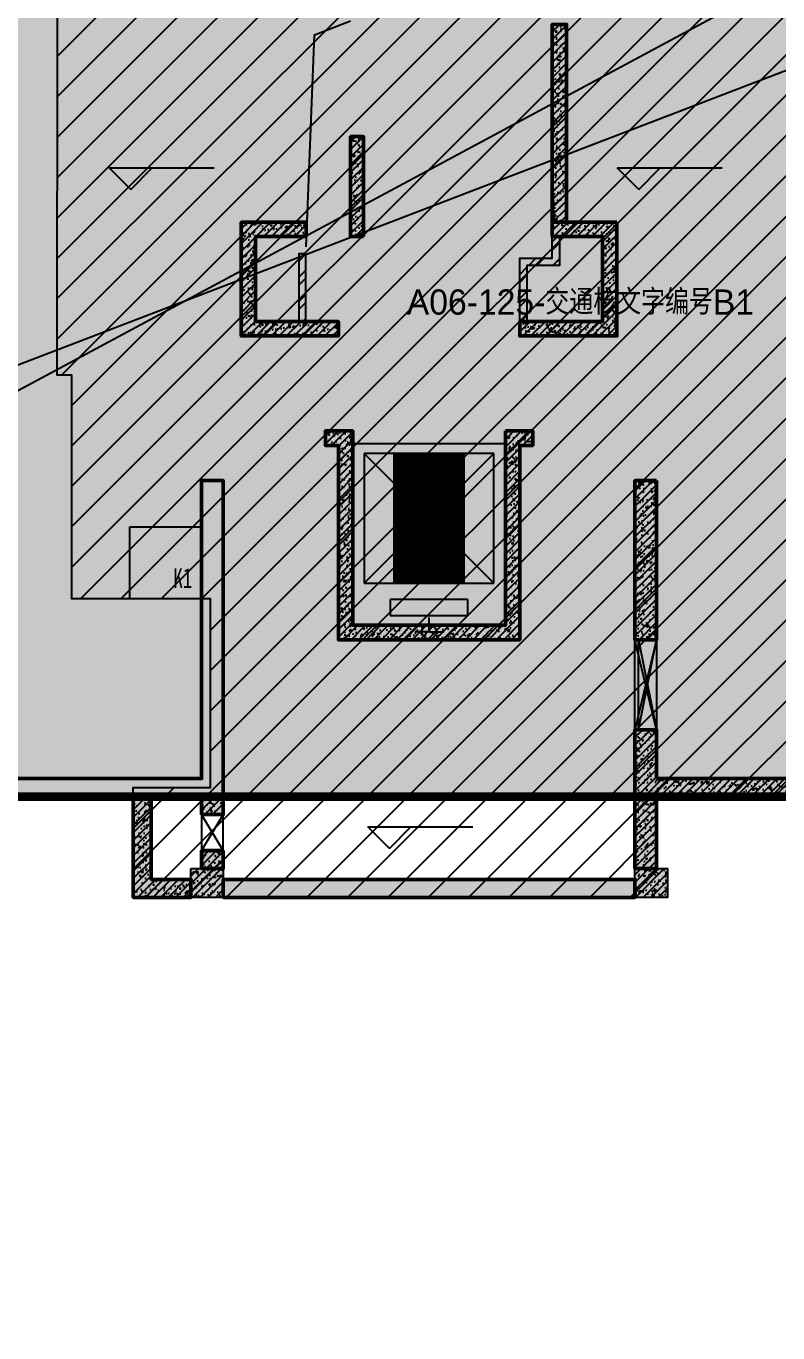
# Model space of a CAD drawing. Extents: x -1338203 to 1886333, y -530034 to 1031844.
# Drawn here: x 752328 to 762772, y 172998 to 191154 of the extents above; entities that cross this region are included whole.
import ezdxf

# ---------------------------------------------------------------- set-up
doc = ezdxf.new("R2010")
doc.units = 0
doc.header["$LTSCALE"] = 1000
doc.header["$MEASUREMENT"] = 0
for name, color, linetype in [('0A-P-PKNG-LINE', 9, 'Continuous'), ('A-06-平面B1$0$0A-A-SYMB-ELEV', 150, 'Continuous'), ('A-06-平面B1$0$0A-O-HOLE', 52, 'Continuous'), ('A-06-平面B1$0$0A-S-WALL', 255, 'Continuous'), ('A-125-交通核B1(5#6#)$0$0A-E-EVTR', 2, 'Continuous'), ('A-125-交通核B1(5#6#)$0$0A-O-HOLE', 52, 'Continuous'), ('p-a-core', 1, 'Continuous'), ('S-06-墙柱B1_1$0$0S-CC-LINE', 52, 'Continuous'), ('S-06-墙柱B1_1$0$0S-CW-HATCH', 251, 'Continuous'), ('S-06-墙柱B1_1$0$0S-CW-HATCH-UP', 251, 'Continuous'), ('S-06-墙柱B1_1$0$0S-S-HOLE', 55, 'Continuous'), ('可见线', 7, 'Continuous')]:
    doc.layers.add(name, color=color, linetype=linetype)
for name, color, linetype, plot in [('A-001-主楼相对位置参照$0$AAD-A-MARK', 6, 'Continuous', False), ('A-06-平面B1$0$AAD-A-MARK', 6, 'Continuous', False), ('A-125-交通核B1(5#6#)$0$AAD-A-MARK', 6, 'Continuous', False), ('A06-125-交通核文字编号B1$0$AAD-A-MARK', 6, 'Continuous', False), ('A06-125-交通核文字编号B1$0$AAD-A-XM', 6, 'Continuous', False), ('AAD-A-PROOF', 30, 'Continuous', False), ('S-06-墙柱B1_1$0$AAD-A-MARK', 6, 'Continuous', False), ('负一层消火栓$0$AAD-A-MODIFY_20230609', 201, 'Continuous', False)]:
    doc.layers.add(name, color=color, linetype=linetype, plot=plot)
doc.layers.add('p-a-wall', color=7, linetype='Continuous', lineweight=50)
doc.layers.add('p-h-walkable', color=7, linetype='Continuous', lineweight=70, true_color=0xf0f0f0)
doc.styles.add('A06-125-交通核文字编号B1$0$AAD-TXT', font='aad-txt.shx', dxfattribs={"width": 0.7, "bigfont": 'aad-hztxt.shx'})
doc.styles.add('仿宋_GB2312', font='simfang.ttf', dxfattribs={"width": 0.7, "height": 4})
pattern_1 = [(45, (0, 0), (-168.3798022700466, 168.3798022700466), []), (45, (112.25325, 0), (-168.3798022700466, 168.3798022700466), [])]
pattern_2 = [(45, (-164697.5623321705, 574717.217626176), (-53.03300858899106, 53.03300858899107), []), (49.99999999999999, (-164697.5623321705, 574717.217626176), (215.178054780226, -18.82564049477853), [22.5, -247.5]), (355, (-164697.5623321705, 574717.217626176), (-41.6254000839, 225.6576401100035), [18, -198]), (100.4514, (-164679.6308281706, 574715.6488241759), (173.5528145142065, 206.8318626182861), [19.122057, -210.3426336]), (46.18420000000002, (-164697.5623321705, 574777.217626176), (320.1723145876933, -49.65570429870542), [33.74999999999947, -371.2499999999957]), (96.6356, (-164670.8813086706, 574773.0796340759), (280.398811664611, 292.2353612701325), [28.6830864, -315.5139]), (351.1842, (-164697.5623321705, 574777.217626176), (280.3985835400882, 292.2355802775974), [27, -297]), (21, (-164667.5623321705, 574762.217626176), (179.0721156355385, -120.7856671996016), [22.5, -247.5]), (326.0000000000001, (-164667.5623321705, 574762.217626176), (72.99459957647451, 217.5450135140559), [18, -198]), (71.4514, (-164652.6396622704, 574752.1521443758), (252.066788574447, 96.75914901298572), [19.122057, -210.3426336]), (37.50000000000001, (-164697.5623321705, 574717.217626176), (3.647956595187201, 99.86815614939344), [0, -195.6, 0, -201, 0, -198.75]), (7.499999999999999, (-164697.5623321705, 574717.217626176), (78.92086123264458, 118.3235135647081), [0, -114.6, 0, -191.1, 0, -75.75]), (327.5, (-164764.4623321705, 574717.217626176), (160.1467308517227, -6.766461520313927), [0, -75, 0, -234, 0, -310.5]), (317.5, (-164794.4623321705, 574717.217626176), (174.9558508027159, 30.03149469969532), [0, -97.5, 0, -155.4, 0, -220.5])]
pattern_3 = [(45, (779626.5989360712, 182739.0744382141), (-53.03300858899106, 53.03300858899107), []), (49.99999999999999, (779626.5989360712, 182739.0744382141), (215.178054780226, -18.82564049477853), [22.5, -247.5]), (355, (779626.5989360712, 182739.0744382141), (-41.6254000839, 225.6576401100035), [18, -198]), (100.4514, (779644.5304400711, 182737.5056362141), (173.5528145142065, 206.8318626182861), [19.122057, -210.3426336]), (46.18420000000002, (779626.5989360712, 182799.0744382141), (320.1723145876933, -49.65570429870542), [33.74999999999979, -371.2499999999983]), (96.6356, (779653.2799595711, 182794.9364461142), (280.398811664611, 292.2353612701325), [28.6830864, -315.5139]), (351.1842, (779626.5989360712, 182799.0744382141), (280.3985835400882, 292.2355802775974), [27, -297]), (21, (779656.5989360712, 182784.0744382141), (179.0721156355385, -120.7856671996016), [22.5, -247.5]), (326.0000000000001, (779656.5989360712, 182784.0744382141), (72.99459957647451, 217.5450135140559), [18, -198]), (71.4514, (779671.5216059708, 182774.0089564141), (252.066788574447, 96.75914901298572), [19.122057, -210.3426336]), (37.50000000000001, (779626.5989360712, 182739.0744382141), (3.647956595187201, 99.86815614939344), [0, -195.6, 0, -201, 0, -198.75]), (7.499999999999999, (779626.5989360712, 182739.0744382141), (78.92086123264458, 118.3235135647081), [0, -114.6, 0, -191.1, 0, -75.75]), (327.5, (779559.6989360708, 182739.0744382141), (160.1467308517227, -6.766461520313927), [0, -75, 0, -234, 0, -310.5]), (317.5, (779529.6989360708, 182739.0744382141), (174.9558508027159, 30.03149469969532), [0, -97.5, 0, -155.4, 0, -220.5])]

# ---------------------------------------------------------------- blocks, each defined once
blk = doc.blocks.new('负一层消火栓')
at = {"layer": '负一层消火栓$0$AAD-A-MODIFY_20230609', "color": 4}
blk.add_line((-30596.56330314139, -129632.636384926), (108873.5, -54708.5), dxfattribs=at)
blk = doc.blocks.new('JSK')
at = {"layer": '可见线', "color": 1, "elevation": 700.0000000000291}
blk.add_lwpolyline([(196435.9294931851, -110580.2616781151), (197435.9294931851, -110580.2616781151), (197435.9294931851, -111580.2616781152), (196435.9294931851, -111580.2616781152)], close=True, dxfattribs=at)
at = {"layer": '可见线', "color": 1, "style": '仿宋_GB2312', "width": 0.7}
blk.add_text('K1', height=275.7352941176471, dxfattribs=at).set_placement((197042.8304819558, -111432.1574815136, 700.0000000000291))
blk = doc.blocks.new('A-125-交通核B1(5#6#)')
h = blk.add_hatch()
h.set_pattern_fill('ANSI32', color=256, scale=50)
h.set_pattern_definition(pattern_1)
h.paths.add_polyline_path([(1360, 4310), (1260, 4310), (1260, 5189.999999999886), (1710, 5189.999999999886), (1710, 5489.999999999884), (1810, 5489.999999999883), (1810, 5089.999999999886), (1360, 5089.999999999886)])
h = blk.add_hatch()
h.set_pattern_fill('ANSI32', color=256, scale=50)
h.set_pattern_definition(pattern_1)
h.paths.add_polyline_path([(-1712.500000000002, 5250), (-1810, 5250), (-1810, 4310), (-1712.500000000002, 4310)])
for points in [[(1360, 4310), (1260, 4310), (1260, 5189.999999999886), (1710, 5189.999999999886), (1710, 5489.999999999884), (1810, 5489.999999999883), (1810, 5089.999999999886), (1360, 5089.999999999886)], [(-1712.500000000002, 5250), (-1810, 5250), (-1810, 4310), (-1712.500000000002, 4310)]]:
    blk.add_lwpolyline(points, close=True)
at = {"layer": 'A-125-交通核B1(5#6#)$0$0A-E-EVTR'}
for p, q in [((900, 2475), (-900, 2475)), ((-900, 2475), (-900, 675)), ((900, 675), (-900, 2475)), ((900, 2475), (-900, 675)), ((900, 675), (900, 2475)), ((-900, 675), (900, 675)), ((540, 450), (-540, 450)), ((-540, 450), (-540, 225)), ((540, 225), (540, 450)), ((-540, 225), (540, 225))]:
    blk.add_line(p, q, dxfattribs=at)
at = {"layer": 'A-125-交通核B1(5#6#)$0$0A-O-HOLE', "flags": 128}
blk.add_lwpolyline([(-1710, 5350), (-1593.142190692946, 8294.126962363254), (-1090, 8489.999999949592)], dxfattribs=at)
at = {"layer": 'A-125-交通核B1(5#6#)$0$AAD-A-MARK'}
for q in [(0, 200), (200, 0)]:
    blk.add_line((0, 0), q, dxfattribs=at)
blk.add_circle((0, 0), 100, dxfattribs=at)
blk = doc.blocks.new('A06-125-交通核文字编号B1')
at = {"layer": 'A06-125-交通核文字编号B1$0$AAD-A-MARK'}
for q in [(0, 200), (200, 0)]:
    blk.add_line((0, 0), q, dxfattribs=at)
blk.add_circle((0, 0), 100, dxfattribs=at)
at = {"layer": 'A06-125-交通核文字编号B1$0$AAD-A-XM', "style": 'A06-125-交通核文字编号B1$0$AAD-TXT'}
blk.add_text('A06-125-交通核文字编号B1', height=350, dxfattribs=at).set_placement((-310.2437050155022, 4406.865964978912))
blk = doc.blocks.new('A-06-平面B1')
at = {"layer": 'A-06-平面B1$0$0A-A-SYMB-ELEV'}
for p, q in [((-4145.73582849279, 6144.29085594858), (-4445.73582849279, 6444.29085594858)), ((-4445.73582849279, 6444.29085594858), (-2987.176845993556, 6444.29085594858)), ((-4145.73582849279, 6144.29085594858), (-3845.73582849279, 6444.29085594858)), ((2912.271396631375, 6144.29085594858), (2612.271396631375, 6444.29085594858)), ((2612.271396631375, 6444.29085594858), (4070.83037913061, 6444.29085594858)), ((2912.271396631375, 6144.29085594858), (3212.271396631375, 6444.29085594858)), ((-552.0227904580534, -3011.222728361958), (-852.0227904580534, -2711.222728361958)), ((-852.0227904580534, -2711.222728361958), (606.5361920411815, -2711.222728361958)), ((-552.0227904580534, -3011.222728361958), (-252.0227904580534, -2711.222728361958))]:
    blk.add_line(p, q, dxfattribs=at)
at = {"layer": 'A-06-平面B1$0$0A-O-HOLE', "flags": 128}
blk.add_lwpolyline([(2909.999999995343, -110), (3159.999999995343, -110), (3160, -1360), (2910, -1360)], close=True, dxfattribs=at)
for points in [[(2909.999999995343, -110), (3160, -1360)], [(2910, -1360), (3159.999999995343, -110)]]:
    blk.add_lwpolyline(points, dxfattribs=at)
at = {"layer": 'A-06-平面B1$0$AAD-A-MARK'}
for q in [(0, 200), (0, 200), (0, 200), (0, 200), (200, 0), (200, 0), (200, 0), (200, 0)]:
    blk.add_line((0, 0), q, dxfattribs=at)
blk.add_circle((0, 0), 100, dxfattribs=at)
blk.add_circle((0, 0), 100, dxfattribs=at)
blk.add_circle((0, 0), 100, dxfattribs=at)
blk.add_circle((0, 0), 100, dxfattribs=at)
at = {"layer": 'A-06-平面B1$0$0A-S-WALL'}
for name in ['A-125-交通核B1(5#6#)', 'A06-125-交通核文字编号B1']:
    blk.add_blockref(name, (0, 0), dxfattribs=at)
blk = doc.blocks.new('A-001-主楼相对位置参照')
at = {"layer": 'A-001-主楼相对位置参照$0$AAD-A-MARK', "elevation": 83850}
blk.add_lwpolyline([(-9498.767698645592, -124059.9992265701), (-7378.767698645593, -124059.9992265701), (-7378.767698585988, -121539.9992256165), (-9498.767698585987, -121539.9992256165)], close=True, dxfattribs=at)

msp = doc.modelspace()

# ---------------------------------------------------------------- hatches: boundary and pattern name
at = {"ltscale": 0.002}
h = msp.add_hatch(dxfattribs=at)
h.set_pattern_fill('ANSI31', color=8, scale=250)
h.set_pattern_definition([(45, (321361.527699034, 273455.1983804516), (-280.633003783411, 280.633003783411), [])])
h.paths.add_polyline_path([(753816.5990148315, 180574.3858980671), (754891.5990139463, 180574.3858980671), (754891.5990139467, 183199.2970463433), (752961.6005143651, 183199.2961137057), (752961.6005161072, 186304.2744973061), (752761.5990139388, 186304.2744973061), (752761.8426261891, 191429.2040522308), (756766.5990139388, 191429.2040522308), (756766.5990139388, 193899.2745048433), (759886.5990139388, 193899.2745048433), (759886.5990139388, 191429.2745048431), (774336.5990139388, 191429.2745048431), (774336.5990139388, 191429.2743903021), (778466.5990139388, 191429.2743903021), (778466.3048901476, 193899.2745048436), (781586.3048901476, 193899.2745048436), (781586.5990139388, 191429.2745048433), (798966.5990129386, 191429.2745048433), (798966.5990129386, 193899.2745048436), (802086.5990139388, 193899.2745048436), (802086.5990139388, 192329.2745048431), (806216.6069840922, 192329.2714161369), (806216.6069840922, 191429.2714161369), (808016.5990139388, 191429.2745048433), (808016.5990139388, 189629.2745048431), (810876.5990139388, 189629.2745048431), (810876.5990139388, 186429.2745048433), (811676.5990139388, 186429.2745048433), (811676.5990139388, 183876.0169735331), (812576.5990139388, 183876.0169735331), (812576.5990139388, 180449.2745048305), (804086.5990139388, 180449.2745048433), (804086.599014438, 179449.2745048433), (804236.5990139388, 179449.2745048433), (804236.5990139388, 179049.2745048433), (797616.5990139388, 179049.2745048431), (797616.5990139388, 179449.2745048431), (797766.5990129386, 179449.2745048433), (797766.5990129386, 180449.2745048431), (782786.5990139388, 180449.2745048431), (782786.5990139388, 179449.2745048433), (782936.5990139388, 179449.2745048436), (782936.5990139388, 179049.2745048436), (776316.5990139388, 179049.2745048433), (776316.5990139388, 179449.2745048436), (776466.5990139388, 179449.2745048433), (776466.5990139388, 180449.2745048433), (761086.5990139388, 180449.2745048433), (761086.5990139388, 179449.2745048431), (761236.5990139388, 179449.2745048431), (761236.5990139388, 179049.2745048431), (753816.5990148315, 179049.2745048431)])
at = {"layer": 'p-h-walkable', "ltscale": 0.002}
h = msp.add_hatch(color=256, dxfattribs=at)
h.dxf.hatch_style = 1
h.paths.add_polyline_path([(633826.5908178225, 244460.7376543055), (640276.5932923718, 244575.5873401568), (640576.5540180295, 234544.80947416), (645576.7108126595, 234544.6493361492), (645576.7108126595, 209278.8966956565), (732355.9416751381, 209029.0258948295), (732355.1125633384, 235229.8687088498), (738506.6819223701, 235229.8652034033), (738506.5666062294, 268838.9411503013), (732734.3323062784, 268838.9413720936), (732734.3323062486, 272898.8706458697), (711963.1336645945, 272898.8706457168), (711963.1336645945, 278984.6753079492), (717256.6569795511, 278984.6753079492), (717256.6570522129, 284048.9624172969), (733571.6165347041, 284135.5849949857), (733996.5989285051, 290449.0738081157), (739216.5989285051, 290449.0738081157), (739766.5989285051, 284299.0738081157), (754626.5989285051, 284299.0738081157), (755296.5989285051, 290449.0738081157), (760516.5989285051, 290449.0738081157), (760816.5989285051, 283049.0738081157), (760816.2648906796, 275879.169359134), (775122.5892256289, 275879.1693431339), (776006.5989407334, 274138.9186745681), (776006.5989407337, 259429.0739213719), (778716.5989288683, 259429.063764971), (778716.5989288683, 238849.0738090695), (783416.5989288702, 238849.0738090695), (783416.5989288685, 237229.0738090695), (782066.5989288702, 237229.0738090695), (782066.5989288702, 234429.0738090695), (779546.5989288702, 234429.0738090695), (779546.5989288702, 237129.0738090695), (773916.5989288702, 237129.0738090696), (773916.5989288702, 243229.0738090695), (764306.5990073751, 243225.5731579075), (764306.5990073751, 236639.0738090695), (760766.5989288702, 236639.0738090695), (760766.5989288702, 234429.0738090695), (758246.5989288702, 234429.0738090695), (758246.5989288702, 238649.0738090695), (762116.5989288702, 238649.0738090695), (762116.5989288702, 243225.5731579075), (748656.5990085038, 243225.5731579075), (748756.252588186, 207529.0744366532), (800106.600789729, 207528.9123510796), (800206.657022716, 201639.6838726582), (812908.2102705739, 202239.1146709666), (812576.5990139388, 180449.2745048305), (744205.9643943727, 180449.2745045281), (744205.9643944036, 173439.0125420691), (728556.707058662, 173439.0125420691), (728556.6052254769, 122289.0592672213), (746356.598910977, 122289.0592672508), (750916.598910972, 132325.5512731188), (842896.5996536515, 132325.5512731188), (843211.5996791564, 121345.5514220234), (839116.5997276991, 121345.5514219519), (839116.5997276991, 93449.07398564863), (864906.6052250131, 93449.07398564863), (864906.6052250131, 79693.9898205523), (875856.5989279593, 74929.07380731229), (875856.5989279452, 65749.07351111642), (834560.5608471896, 65749.07351112686), (839142.9262534721, 28436.27334799469), (869465.463924221, 32160.16828607622), (871163.4432802307, 18334.04165173351), (873704.3016265054, 18646.08313179656), (877328.858273854, 5540.165036899096), (761876.2378861913, -8638.510685495741), (761133.1992576577, 2082.295928631405), (764950.8888746436, 5291.511521571066), (763253.0762278957, 19116.28069333517), (799242.6912151261, 23536.14642257866), (793807.5716708864, 65749.0739199153), (750756.5996329631, 65749.07370531552), (751556.5996327433, 81645.58660624229), (636016.5959492928, 81645.58647086663), (636016.5959493337, 96345.59377776302), (629416.6022098563, 96345.59377778141), (629416.6021878656, 118203.1881933381), (622306.6052250131, 118203.1881933381), (622286.6021483443, 139083.1832152603), (644406.6021485114, 137003.1784262935), (644406.6021485114, 129968.1953596361), (656656.6052108863, 129968.1953596361), (656406.6052108444, 138083.1832197783), (712156.6062413811, 138083.1832197783), (711856.6052247859, 184449.0543066736), (581811.5967985517, 184349.0590953057), (581826.6080487785, 197199.0590953059), (585876.5967985517, 197449.0590953057), (585976.596798779, 209279.0492303696), (629226.5879949646, 209578.8807504751), (628926.7679812531, 236145.4266035641), (633826.5908178225, 236145.5890053951)])
at = {"layer": 'S-06-墙柱B1_1$0$0S-CW-HATCH'}
h = msp.add_hatch(color=256, dxfattribs=at)
h.dxf.hatch_style = 1
h.paths.add_polyline_path([(759836.5989360712, 188429.0744382139), (759636.598935843, 188429.0744382139), (759636.598935843, 191179.0744382156), (759836.5989360712, 191179.0744382156)])
h = msp.add_hatch(color=256, dxfattribs=at)
h.dxf.hatch_style = 1
h.paths.add_polyline_path([(757016.5989360712, 188229.0744382137), (756836.5989360712, 188229.0744382137), (756836.5989360712, 189619.0744382134), (757016.5989360712, 189619.0744382134)])
h = msp.add_hatch(color=256, dxfattribs=at)
h.dxf.hatch_style = 1
h.paths.add_polyline_path([(755516.5989360712, 187049.0744382141), (756666.5989360712, 187049.0744382141), (756666.5989360712, 186849.0744382141), (756486.5989360712, 186849.0744382141), (755316.5989360712, 186849.0744382141), (755316.5989360712, 188429.0744382141), (756216.5989360712, 188429.0744382141), (756216.5989360712, 188229.0744382141), (755516.5989360712, 188229.0744382141)])
h = msp.add_hatch(color=256, dxfattribs=at)
h.dxf.hatch_style = 1
h.paths.add_polyline_path([(760536.5989360712, 188429.0744382141), (760536.5989360712, 186849.0744382141), (759366.5989360712, 186849.0744382141), (759186.5989360712, 186849.0744382141), (759186.5989360712, 187049.0744382141), (760336.5989360712, 187049.0744382141), (760336.5989360712, 188229.0744382141), (759636.5989360712, 188229.0744382141), (759636.5989360712, 188429.0744382141)])
h = msp.add_hatch(color=256, dxfattribs=at)
h.dxf.hatch_style = 1
h.paths.add_polyline_path([(758986.5989360712, 185529.0744382141), (759366.5989360712, 185529.0744382141), (759366.5989360712, 185329.0744382141), (759186.5989360712, 185329.0744382141), (759186.5989360712, 182629.0744382141), (756666.5989360712, 182629.0744382141), (756666.5989360712, 185329.0744382141), (756486.5989360712, 185329.0744382141), (756486.5989360712, 185529.0744382141), (756866.5989360712, 185529.0744382141), (756866.5989360712, 182829.0744382141), (758986.5989360712, 182829.0744382141)])
h = msp.add_hatch(color=256, dxfattribs=at)
h.dxf.hatch_style = 1
h.paths.add_polyline_path([(755066.5989360712, 180449.0744382141), (751086.5989360712, 180449.0744382141), (751086.5989360712, 180699.0744382141), (754766.5989360712, 180699.0744382141), (754766.5989360712, 184839.0744382141), (755066.5989360712, 184839.0744382141)])
h = msp.add_hatch(color=256, dxfattribs=at)
h.dxf.hatch_style = 1
h.paths.add_polyline_path([(761086.5989360712, 184839.0744382141), (760786.5989360712, 184839.0744382141), (760786.5989360712, 182629.0744381907), (761086.5989360712, 182629.0744381907)])
h = msp.add_hatch(color=256, dxfattribs=at)
h.dxf.hatch_style = 1
h.paths.add_polyline_path([(761086.5989360712, 180699.0744382141), (764766.5989360712, 180699.0744382141), (764766.5989360712, 180449.0744382141), (760786.5989360712, 180449.0744382141), (760786.5989360712, 181379.074438214), (761086.5989360712, 181379.074438214)])
h = msp.add_hatch(color=256, dxfattribs=at)
h.dxf.hatch_style = 1
h.paths.add_polyline_path([(754066.5989360712, 180449.0744382141), (754066.5989360712, 179299.074438214), (754616.5989360712, 179299.074438214), (754616.5989360712, 179049.074438214), (753816.5989360712, 179049.074438214), (753816.5989360712, 180449.0744382139)])
h = msp.add_hatch(color=256, dxfattribs=at)
h.dxf.hatch_style = 1
h.paths.add_polyline_path([(754766.5989370034, 180199.2453860654), (755066.5989360712, 180199.2453860654), (755066.5989360712, 180449.0744382141), (754766.5989370034, 180449.0744382141)])
h = msp.add_hatch(color=256, dxfattribs=at)
h.dxf.hatch_style = 1
h.paths.add_polyline_path([(761086.5989360712, 179449.0744382141), (760786.5989360712, 179449.0744382141), (760786.5989360712, 180449.0744382141), (761086.5989360712, 180449.0744382141)])
h = msp.add_hatch(color=256, dxfattribs=at)
h.dxf.hatch_style = 1
h.paths.add_polyline_path([(755066.5989360712, 179699.0744381056), (754766.5989360712, 179699.0744381056), (754766.5989360712, 179449.0744382141), (755066.5989360712, 179449.0744382141)])
h = msp.add_hatch(color=256, dxfattribs=at)
h.dxf.hatch_style = 1
h.paths.add_polyline_path([(754616.5989360712, 179449.0744382141), (755066.5989360712, 179449.0744382141), (755066.5989360712, 179049.0744382141), (754616.5989360712, 179049.0744382141)])
h = msp.add_hatch(color=256, dxfattribs=at)
h.dxf.hatch_style = 1
h.paths.add_polyline_path([(760786.5989360712, 179449.0744382141), (761236.5989360712, 179449.0744382141), (761236.5989360712, 179049.0744382141), (760786.5989360712, 179049.0744382141)])
h = msp.add_hatch(color=256, dxfattribs=at)
h.dxf.hatch_style = 1
h.paths.add_polyline_path([(755066.5989360712, 179049.0744382141), (760786.5989360712, 179049.0744382141), (760786.5989360712, 179299.0744382141), (755066.5989360712, 179299.0744382141)])
at = {"layer": 'S-06-墙柱B1_1$0$0S-CW-HATCH-UP'}
h = msp.add_hatch(dxfattribs=at)
h.set_pattern_fill('钢筋混凝土', color=256, scale=30)
h.set_pattern_definition([(45, (-4327060.57359626, 819107.9087881399), (-53.03300858899106, 53.03300858899107), []), (49.99999999999999, (-4327060.57359626, 819107.9087881399), (215.178054780226, -18.82564049477853), [22.5, -247.5]), (355, (-4327060.57359626, 819107.9087881399), (-41.6254000839, 225.6576401100035), [18, -198]), (100.4514, (-4327042.64209226, 819106.3399861399), (173.5528145142065, 206.8318626182861), [19.122057, -210.3426336]), (46.18420000000002, (-4327060.57359626, 819167.9087881399), (320.1723145876933, -49.65570429870542), [33.74999999999972, -371.2499999999978]), (96.6356, (-4327033.892572761, 819163.7707960401), (280.398811664611, 292.2353612701325), [28.6830864, -315.5139]), (351.1842, (-4327060.57359626, 819167.9087881399), (280.3985835400882, 292.2355802775974), [27, -297]), (21, (-4327030.57359626, 819152.9087881399), (179.0721156355385, -120.7856671996016), [22.5, -247.5]), (326.0000000000001, (-4327030.57359626, 819152.9087881399), (72.99459957647451, 217.5450135140559), [18, -198]), (71.4514, (-4327015.650926361, 819142.84330634), (252.066788574447, 96.75914901298572), [19.122057, -210.3426336]), (37.50000000000001, (-4327060.57359626, 819107.9087881399), (3.647956595187201, 99.86815614939344), [0, -195.6, 0, -201, 0, -198.75]), (7.499999999999999, (-4327060.57359626, 819107.9087881399), (78.92086123264458, 118.3235135647081), [0, -114.6, 0, -191.1, 0, -75.75]), (327.5, (-4327127.47359626, 819107.9087881399), (160.1467308517227, -6.766461520313927), [0, -75, 0, -234, 0, -310.5]), (317.5, (-4327157.47359626, 819107.9087881399), (174.9558508027159, 30.03149469969532), [0, -97.5, 0, -155.4, 0, -220.5])])
h.paths.add_polyline_path([(759836.5989360712, 188429.0744382139), (759636.598935843, 188429.0744382139), (759636.598935843, 191179.0744382156), (759836.5989360712, 191179.0744382156)])
h = msp.add_hatch(dxfattribs=at)
h.set_pattern_fill('钢筋混凝土', color=256, scale=30)
h.set_pattern_definition([(45, (-4327060.57359626, 819107.9087881399), (-53.03300858899106, 53.03300858899107), []), (49.99999999999999, (-4327060.57359626, 819107.9087881399), (215.178054780226, -18.82564049477853), [22.5, -247.5]), (355, (-4327060.57359626, 819107.9087881399), (-41.6254000839, 225.6576401100035), [18, -198]), (100.4514, (-4327042.64209226, 819106.3399861399), (173.5528145142065, 206.8318626182861), [19.122057, -210.3426336]), (46.18420000000002, (-4327060.57359626, 819167.9087881399), (320.1723145876933, -49.65570429870542), [33.74999999999971, -371.2499999999977]), (96.6356, (-4327033.892572761, 819163.7707960401), (280.398811664611, 292.2353612701325), [28.6830864, -315.5139]), (351.1842, (-4327060.57359626, 819167.9087881399), (280.3985835400882, 292.2355802775974), [27, -297]), (21, (-4327030.57359626, 819152.9087881399), (179.0721156355385, -120.7856671996016), [22.5, -247.5]), (326.0000000000001, (-4327030.57359626, 819152.9087881399), (72.99459957647451, 217.5450135140559), [18, -198]), (71.4514, (-4327015.650926361, 819142.84330634), (252.066788574447, 96.75914901298572), [19.122057, -210.3426336]), (37.50000000000001, (-4327060.57359626, 819107.9087881399), (3.647956595187201, 99.86815614939344), [0, -195.6, 0, -201, 0, -198.75]), (7.499999999999999, (-4327060.57359626, 819107.9087881399), (78.92086123264458, 118.3235135647081), [0, -114.6, 0, -191.1, 0, -75.75]), (327.5, (-4327127.47359626, 819107.9087881399), (160.1467308517227, -6.766461520313927), [0, -75, 0, -234, 0, -310.5]), (317.5, (-4327157.47359626, 819107.9087881399), (174.9558508027159, 30.03149469969532), [0, -97.5, 0, -155.4, 0, -220.5])])
h.paths.add_polyline_path([(757016.5989360712, 188229.0744382137), (756836.5989360712, 188229.0744382137), (756836.5989360712, 189619.0744382134), (757016.5989360712, 189619.0744382134)])
h = msp.add_hatch(dxfattribs=at)
h.set_pattern_fill('钢筋混凝土', color=256, scale=30)
h.set_pattern_definition(pattern_3)
h.paths.add_polyline_path([(755516.5989360712, 187049.0744382141), (756666.5989360712, 187049.0744382141), (756666.5989360712, 186849.0744382141), (756486.5989360712, 186849.0744382141), (755316.5989360712, 186849.0744382141), (755316.5989360712, 188429.0744382141), (756216.5989360712, 188429.0744382141), (756216.5989360712, 188229.0744382141), (755516.5989360712, 188229.0744382141)])
h = msp.add_hatch(dxfattribs=at)
h.set_pattern_fill('钢筋混凝土', color=256, scale=30)
h.set_pattern_definition(pattern_3)
h.paths.add_polyline_path([(760536.5989360712, 188429.0744382141), (760536.5989360712, 186849.0744382141), (759366.5989360712, 186849.0744382141), (759186.5989360712, 186849.0744382141), (759186.5989360712, 187049.0744382141), (760336.5989360712, 187049.0744382141), (760336.5989360712, 188229.0744382141), (759636.5989360712, 188229.0744382141), (759636.5989360712, 188429.0744382141)])
h = msp.add_hatch(dxfattribs=at)
h.set_pattern_fill('钢筋混凝土', color=256, scale=30)
h.set_pattern_definition(pattern_2)
h.paths.add_polyline_path([(758986.5989360712, 185529.0744382141), (759366.5989360712, 185529.0744382141), (759366.5989360712, 185329.0744382141), (759186.5989360712, 185329.0744382141), (759186.5989360712, 182629.0744382141), (756666.5989360712, 182629.0744382141), (756666.5989360712, 185329.0744382141), (756486.5989360712, 185329.0744382141), (756486.5989360712, 185529.0744382141), (756866.5989360712, 185529.0744382141), (756866.5989360712, 182829.0744382141), (758986.5989360712, 182829.0744382141)])
h = msp.add_hatch(dxfattribs=at)
h.set_pattern_fill('钢筋混凝土', color=256, scale=30)
h.set_pattern_definition(pattern_2)
h.paths.add_polyline_path([(755066.5989360712, 180449.0744382141), (751086.5989360712, 180449.0744382141), (751086.5989360712, 180699.0744382141), (754766.5989360712, 180699.0744382141), (754766.5989360712, 184839.0744382141), (755066.5989360712, 184839.0744382141)])
h = msp.add_hatch(dxfattribs=at)
h.set_pattern_fill('钢筋混凝土', color=256, scale=30)
h.set_pattern_definition([(45, (-4327060.57359626, 819107.9087881399), (-53.03300858899106, 53.03300858899107), []), (49.99999999999999, (-4327060.57359626, 819107.9087881399), (215.178054780226, -18.82564049477853), [22.5, -247.5]), (355, (-4327060.57359626, 819107.9087881399), (-41.6254000839, 225.6576401100035), [18, -198]), (100.4514, (-4327042.64209226, 819106.3399861399), (173.5528145142065, 206.8318626182861), [19.122057, -210.3426336]), (46.18420000000002, (-4327060.57359626, 819167.9087881399), (320.1723145876933, -49.65570429870542), [33.74999999999958, -371.2499999999966]), (96.6356, (-4327033.892572761, 819163.7707960401), (280.398811664611, 292.2353612701325), [28.6830864, -315.5139]), (351.1842, (-4327060.57359626, 819167.9087881399), (280.3985835400882, 292.2355802775974), [27, -297]), (21, (-4327030.57359626, 819152.9087881399), (179.0721156355385, -120.7856671996016), [22.5, -247.5]), (326.0000000000001, (-4327030.57359626, 819152.9087881399), (72.99459957647451, 217.5450135140559), [18, -198]), (71.4514, (-4327015.650926361, 819142.84330634), (252.066788574447, 96.75914901298572), [19.122057, -210.3426336]), (37.50000000000001, (-4327060.57359626, 819107.9087881399), (3.647956595187201, 99.86815614939344), [0, -195.6, 0, -201, 0, -198.75]), (7.499999999999999, (-4327060.57359626, 819107.9087881399), (78.92086123264458, 118.3235135647081), [0, -114.6, 0, -191.1, 0, -75.75]), (327.5, (-4327127.47359626, 819107.9087881399), (160.1467308517227, -6.766461520313927), [0, -75, 0, -234, 0, -310.5]), (317.5, (-4327157.47359626, 819107.9087881399), (174.9558508027159, 30.03149469969532), [0, -97.5, 0, -155.4, 0, -220.5])])
h.paths.add_polyline_path([(761086.5989360712, 184839.0744382141), (760786.5989360712, 184839.0744382141), (760786.5989360712, 182629.0744381907), (761086.5989360712, 182629.0744381907)])
h = msp.add_hatch(dxfattribs=at)
h.set_pattern_fill('钢筋混凝土', color=256, scale=30)
h.set_pattern_definition(pattern_2)
h.paths.add_polyline_path([(761086.5989360712, 180699.0744382141), (764766.5989360712, 180699.0744382141), (764766.5989360712, 180449.0744382141), (760786.5989360712, 180449.0744382141), (760786.5989360712, 181379.074438214), (761086.5989360712, 181379.074438214)])
h = msp.add_hatch(dxfattribs=at)
h.set_pattern_fill('钢筋混凝土', color=256, scale=30)
h.set_pattern_definition([(45, (779626.5989360712, 182739.0744382141), (-53.03300858899106, 53.03300858899107), []), (49.99999999999999, (779626.5989360712, 182739.0744382141), (215.178054780226, -18.82564049477853), [22.5, -247.5]), (355, (779626.5989360712, 182739.0744382141), (-41.6254000839, 225.6576401100035), [18, -198]), (100.4514, (779644.5304400711, 182737.5056362141), (173.5528145142065, 206.8318626182861), [19.122057, -210.3426336]), (46.18420000000002, (779626.5989360712, 182799.0744382141), (320.1723145876933, -49.65570429870542), [33.7499999999999, -371.2499999999992]), (96.6356, (779653.2799595711, 182794.9364461142), (280.398811664611, 292.2353612701325), [28.6830864, -315.5139]), (351.1842, (779626.5989360712, 182799.0744382141), (280.3985835400882, 292.2355802775974), [27, -297]), (21, (779656.5989360712, 182784.0744382141), (179.0721156355385, -120.7856671996016), [22.5, -247.5]), (326.0000000000001, (779656.5989360712, 182784.0744382141), (72.99459957647451, 217.5450135140559), [18, -198]), (71.4514, (779671.5216059708, 182774.0089564141), (252.066788574447, 96.75914901298572), [19.122057, -210.3426336]), (37.50000000000001, (779626.5989360712, 182739.0744382141), (3.647956595187201, 99.86815614939344), [0, -195.6, 0, -201, 0, -198.75]), (7.499999999999999, (779626.5989360712, 182739.0744382141), (78.92086123264458, 118.3235135647081), [0, -114.6, 0, -191.1, 0, -75.75]), (327.5, (779559.6989360708, 182739.0744382141), (160.1467308517227, -6.766461520313927), [0, -75, 0, -234, 0, -310.5]), (317.5, (779529.6989360708, 182739.0744382141), (174.9558508027159, 30.03149469969532), [0, -97.5, 0, -155.4, 0, -220.5])])
h.paths.add_polyline_path([(754066.5989360712, 180449.0744382141), (754066.5989360712, 179299.074438214), (754616.5989360712, 179299.074438214), (754616.5989360712, 179049.074438214), (753816.5989360712, 179049.074438214), (753816.5989360712, 180449.0744382139)])
h = msp.add_hatch(dxfattribs=at)
h.set_pattern_fill('钢筋混凝土', color=256, scale=30)
h.set_pattern_definition([(45, (779626.5989360712, 182739.0744382141), (-53.03300858899106, 53.03300858899107), []), (49.99999999999999, (779626.5989360712, 182739.0744382141), (215.178054780226, -18.82564049477853), [22.5, -247.5]), (355, (779626.5989360712, 182739.0744382141), (-41.6254000839, 225.6576401100035), [18, -198]), (100.4514, (779644.5304400711, 182737.5056362141), (173.5528145142065, 206.8318626182861), [19.122057, -210.3426336]), (46.18420000000002, (779626.5989360712, 182799.0744382141), (320.1723145876933, -49.65570429870542), [33.74999999999982, -371.2499999999985]), (96.6356, (779653.2799595711, 182794.9364461142), (280.398811664611, 292.2353612701325), [28.6830864, -315.5139]), (351.1842, (779626.5989360712, 182799.0744382141), (280.3985835400882, 292.2355802775974), [27, -297]), (21, (779656.5989360712, 182784.0744382141), (179.0721156355385, -120.7856671996016), [22.5, -247.5]), (326.0000000000001, (779656.5989360712, 182784.0744382141), (72.99459957647451, 217.5450135140559), [18, -198]), (71.4514, (779671.5216059717, 182774.0089564141), (252.066788574447, 96.75914901298572), [19.122057, -210.3426336]), (37.50000000000001, (779626.5989360712, 182739.0744382141), (3.647956595187201, 99.86815614939344), [0, -195.6, 0, -201, 0, -198.75]), (7.499999999999999, (779626.5989360712, 182739.0744382141), (78.92086123264458, 118.3235135647081), [0, -114.6, 0, -191.1, 0, -75.75]), (327.5, (779559.6989360708, 182739.0744382141), (160.1467308517227, -6.766461520313927), [0, -75, 0, -234, 0, -310.5]), (317.5, (779529.6989360708, 182739.0744382141), (174.9558508027159, 30.03149469969532), [0, -97.5, 0, -155.4, 0, -220.5])])
h.paths.add_polyline_path([(754766.5989370034, 180199.2453860654), (755066.5989360712, 180199.2453860654), (755066.5989360712, 180449.0744382141), (754766.5989370034, 180449.0744382141)])
h = msp.add_hatch(dxfattribs=at)
h.set_pattern_fill('钢筋混凝土', color=256, scale=30)
h.set_pattern_definition(pattern_2)
h.paths.add_polyline_path([(761086.5989360712, 179449.0744382141), (760786.5989360712, 179449.0744382141), (760786.5989360712, 180449.0744382141), (761086.5989360712, 180449.0744382141)])
h = msp.add_hatch(dxfattribs=at)
h.set_pattern_fill('钢筋混凝土', color=256, scale=30)
h.set_pattern_definition(pattern_2)
h.paths.add_polyline_path([(755066.5989360712, 179699.0744381056), (754766.5989360712, 179699.0744381056), (754766.5989360712, 179449.0744382141), (755066.5989360712, 179449.0744382141)])
h = msp.add_hatch(dxfattribs=at)
h.set_pattern_fill('钢筋混凝土', color=256, scale=30)
h.set_pattern_definition(pattern_2)
h.paths.add_polyline_path([(754616.5989360712, 179449.0744382141), (755066.5989360712, 179449.0744382141), (755066.5989360712, 179049.0744382141), (754616.5989360712, 179049.0744382141)])
h = msp.add_hatch(dxfattribs=at)
h.set_pattern_fill('钢筋混凝土', color=256, scale=30)
h.set_pattern_definition(pattern_2)
h.paths.add_polyline_path([(760786.5989360712, 179449.0744382141), (761236.5989360712, 179449.0744382141), (761236.5989360712, 179049.0744382141), (760786.5989360712, 179049.0744382141)])
h = msp.add_hatch(dxfattribs=at)
h.set_pattern_fill('钢筋混凝土', color=256, scale=30)
h.set_pattern_definition(pattern_2)
h.paths.add_polyline_path([(755066.5989360712, 179049.0744382141), (760786.5989360712, 179049.0744382141), (760786.5989360712, 179299.0744382141), (755066.5989360712, 179299.0744382141)])

# ---------------------------------------------------------------- linework, layer by layer
at = {"color": 3, "elevation": 83850, "flags": 128}
msp.add_lwpolyline([(776466.5990139388, 180449.2745048433), (761086.5990139388, 180449.2745048433), (761086.5990139388, 179449.2745048431), (761236.5990139388, 179449.2745048431), (761236.5990139388, 179049.2745048431), (753816.5990148315, 179049.2745048431), (753816.5990148315, 180574.3858980671), (754891.5990139463, 180574.3858980671), (754891.5990139467, 183199.2970463433), (752961.6005143651, 183199.2961137057), (752961.6005161072, 186304.2744973061), (752761.5990139388, 186304.2744973061), (752761.8426261891, 191429.2040522308), (756766.5990139388, 191429.2040522308), (756766.5990139388, 193899.2745048433), (759886.5990139388, 193899.2745048433), (759886.5990139388, 191429.2745048431), (774336.5990139388, 191429.2745048431)], dxfattribs=at)
at = {"layer": 'AAD-A-PROOF', "color": 241, "ltscale": 0.002}
msp.add_line((733583.1026286051, 179308.2547333982), (916777.6829980771, 249530.2452641639), dxfattribs=at)
at = {"layer": 'p-a-core', "ltscale": 0.002, "const_width": 1000, "elevation": 83850}
msp.add_lwpolyline([(757926.5990139388, 185214.074140552), (757926.5990139388, 183414.074140552)], dxfattribs=at)
at = {"layer": 'p-a-wall', "flags": 128}
for points in [[(759836.5989360712, 188429.0744382139), (759636.598935843, 188429.0744382139), (759636.598935843, 191179.0744382156), (759836.5989360712, 191179.0744382156)], [(757016.5989360712, 188229.0744382137), (756836.5989360712, 188229.0744382137), (756836.5989360712, 189619.0744382134), (757016.5989360712, 189619.0744382134)], [(755516.5989360712, 187049.0744382141), (756666.5989360712, 187049.0744382141), (756666.5989360712, 186849.0744382141), (756486.5989360712, 186849.0744382141), (756486.5989360712, 186849.0744382141), (755316.5989360712, 186849.0744382141), (755316.5989360712, 188429.0744382141), (756216.5989360712, 188429.0744382141), (756216.5989360712, 188229.0744382141), (755516.5989360712, 188229.0744382141)], [(760536.5989360712, 188429.0744382141), (760536.5989360712, 186849.0744382141), (759366.5989360712, 186849.0744382141), (759366.5989360712, 186849.0744382141), (759186.5989360712, 186849.0744382141), (759186.5989360712, 187049.0744382141), (760336.5989360712, 187049.0744382141), (760336.5989360712, 188229.0744382141), (759636.5989360712, 188229.0744382141), (759636.5989360712, 188429.0744382141)], [(758986.5989360712, 185529.0744382141), (759366.5989360712, 185529.0744382141), (759366.5989360712, 185329.0744382141), (759186.5989360712, 185329.0744382141), (759186.5989360712, 182629.0744382141), (756666.5989360712, 182629.0744382141), (756666.5989360712, 185329.0744382141), (756486.5989360712, 185329.0744382141), (756486.5989360712, 185529.0744382141), (756866.5989360712, 185529.0744382141), (756866.5989360712, 182829.0744382141), (758986.5989360712, 182829.0744382141)], [(755066.5989360712, 180449.0744382141), (751086.5989360712, 180449.0744382141), (751086.5989360712, 180699.0744382141), (754766.5989360712, 180699.0744382141), (754766.5989360712, 184839.0744382141), (755066.5989360712, 184839.0744382141)], [(761086.5989360712, 184839.0744382141), (760786.5989360712, 184839.0744382141), (760786.5989360712, 182629.0744381907), (761086.5989360712, 182629.0744381907)], [(761086.5989360712, 180699.0744382141), (764766.5989360712, 180699.0744382141), (764766.5989360712, 180449.0744382141), (760786.5989360712, 180449.0744382141), (760786.5989360712, 181379.074438214), (761086.5989360712, 181379.074438214)], [(761086.5989360712, 179449.0744382141), (760786.5989360712, 179449.0744382141), (760786.5989360712, 180449.0744382141), (761086.5989360712, 180449.0744382141)], [(755066.5989360712, 179699.0744381056), (754766.5989360712, 179699.0744381056), (754766.5989360712, 179449.0744382141), (755066.5989360712, 179449.0744382141)], [(755066.5989360712, 179049.0744382141), (760786.5989360712, 179049.0744382141), (760786.5989360712, 179299.0744382141), (755066.5989360712, 179299.0744382141)]]:
    msp.add_lwpolyline(points, close=True, dxfattribs=at)
msp.add_lwpolyline([(754066.5989360712, 180449.0744382141), (754066.5989360712, 179299.074438214), (754616.5989360712, 179299.074438214), (754616.5989360712, 179049.074438214), (753816.5989360712, 179049.074438214), (753816.5989360712, 180449.0744382139), (754066.5989360712, 180449.0744382141)], dxfattribs=at)
at = {"layer": 'p-a-wall', "elevation": 2850000, "flags": 128}
msp.add_lwpolyline([(754766.5989370034, 180199.2453860654), (755066.5989360712, 180199.2453860654), (755066.5989360712, 180449.0744382141), (754766.5989370034, 180449.0744382141)], close=True, dxfattribs=at)
at = {"layer": 'p-h-walkable', "ltscale": 0.002, "const_width": 100}
msp.add_lwpolyline([(812576.5990139388, 180449.2745048305), (744205.9643943727, 180449.2745045281), (744205.9643944036, 173439.0125420691), (728556.707058662, 173439.0125420691), (728556.6052254769, 122289.0592672213)], dxfattribs=at)
at = {"layer": 'S-06-墙柱B1_1$0$0S-CC-LINE'}
for points in [[(754616.5989360712, 179449.0744382141), (755066.5989360712, 179449.0744382141), (755066.5989360712, 179049.0744382141), (754616.5989360712, 179049.0744382141)], [(760786.5989360712, 179449.0744382141), (761236.5989360712, 179449.0744382141), (761236.5989360712, 179049.0744382141), (760786.5989360712, 179049.0744382141)]]:
    msp.add_lwpolyline(points, close=True, dxfattribs=at)
at = {"layer": 'S-06-墙柱B1_1$0$0S-S-HOLE'}
msp.add_lwpolyline([(760786.5989360712, 182629.0744381907), (761086.5989360712, 182629.0744381907), (761086.5989360712, 181379.074438214), (760786.5989360712, 181379.074438214)], close=True, dxfattribs=at)
for points in [[(761086.5989360712, 182629.0744382373), (760786.5989360712, 181379.074438214)], [(761086.5989360712, 181379.074438214), (760786.5989360665, 182629.0744381907)], [(755066.5989360712, 179699.0744381056), (754766.5989370034, 180199.2453860654)]]:
    msp.add_lwpolyline(points, dxfattribs=at)
at = {"layer": 'S-06-墙柱B1_1$0$0S-S-HOLE', "elevation": 2850000}
msp.add_lwpolyline([(755066.5989360712, 180199.2453860654), (754766.5989370034, 180199.2453860654), (754766.5989370034, 179699.0744381056), (755066.5989360712, 179699.0744381056)], close=True, dxfattribs=at)
msp.add_lwpolyline([(755066.5989360712, 180199.2453860654), (754766.5989370034, 179699.0744381056)], dxfattribs=at)
at = {"layer": 'S-06-墙柱B1_1$0$AAD-A-MARK'}
for q in [(757926.5989360712, 182939.0744382141), (757926.5989360712, 182939.0744382141), (757926.5989360712, 182939.0744382141), (757726.5989360712, 182739.0744382141), (757726.5989360712, 182739.0744382141), (757726.5989360712, 182739.0744382141)]:
    msp.add_line((757926.5989360712, 182739.0744382141), q, dxfattribs=at)
msp.add_circle((757926.5989360712, 182739.0744382141), 100, dxfattribs=at)
msp.add_circle((757926.5989360712, 182739.0744382141), 100, dxfattribs=at)
msp.add_circle((757926.5989360712, 182739.0744382141), 100, dxfattribs=at)

# ---------------------------------------------------------------- block references
at = {"ltscale": 0.002}
for name, p in [('A-001-主楼相对位置参照', (766365.3667148903, 306889.0733656916)), ('负一层消火栓', (766365.3666062295, 306889.0733680874)), ('A-06-平面B1', (757926.5990139388, 182739.074140552, 83850))]:
    msp.add_blockref(name, p, dxfattribs=at)
at = {"layer": '0A-P-PKNG-LINE'}
msp.add_blockref('JSK', (557330.6694785724, 294779.3607374967, 83149.99999999997), dxfattribs=at)

doc.saveas('drawing.dxf')
